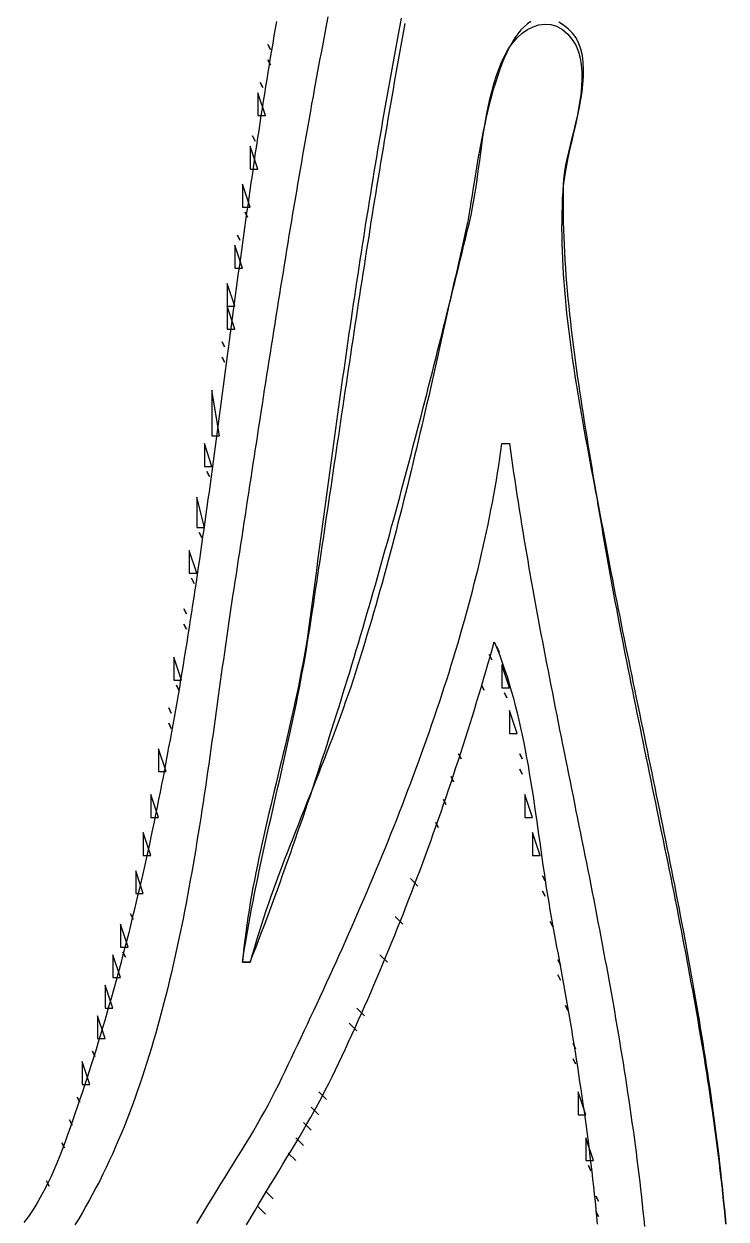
# Model space of a CAD drawing. Extents: x 0 to 2380, y 238 to 1416.
# Drawn here: x 1312.4 to 1404.5, y 532 to 688.7 of the extents above; entities that cross this region are included whole.
import ezdxf

# ---------------------------------------------------------------- set-up
doc = ezdxf.new("R2010")
doc.units = 0
doc.header["$MEASUREMENT"] = 0
for name, color, linetype in [('C18', 18, 'Continuous'), ('C250', 250, 'Continuous'), ('C251', 251, 'Continuous'), ('C252', 252, 'Continuous'), ('C253', 253, 'Continuous'), ('C37', 37, 'Continuous'), ('C39', 39, 'Continuous'), ('C67', 67, 'Continuous'), ('C77', 77, 'Continuous')]:
    doc.layers.add(name, color=color, linetype=linetype)

msp = doc.modelspace()

# ---------------------------------------------------------------- linework, layer by layer
at = {"layer": 'C18'}
for points in [[(1345.52, 689.01), (1345.36, 688.06), (1345.19, 687.11), (1345.03, 686.15), (1344.87, 685.2), (1344.71, 684.25), (1344.56, 683.3), (1344.4, 682.35), (1344.24, 681.4), (1344.09, 680.45), (1343.94, 679.5), (1343.79, 678.55), (1343.64, 677.6), (1343.49, 676.65), (1343.34, 675.67), (1343.19, 674.69), (1343.04, 673.72), (1342.89, 672.74), (1342.75, 671.75), (1342.6, 670.77), (1342.46, 669.79), (1342.32, 668.81), (1342.17, 667.83), (1342.03, 666.85), (1341.89, 665.86), (1341.75, 664.88), (1341.61, 663.9), (1341.47, 662.91), (1341.34, 661.93), (1341.2, 660.94), (1341.06, 659.96), (1340.93, 658.97), (1340.79, 657.99), (1340.66, 657), (1340.52, 656.02), (1340.39, 655.03), (1340.26, 654.04), (1340.12, 653.06), (1339.99, 652.07), (1339.86, 651.08), (1339.73, 650.09), (1339.6, 649.11), (1339.46, 648.12), (1339.33, 647.13), (1339.2, 646.14), (1339.07, 645.15), (1338.94, 644.16), (1338.81, 643.17), (1338.68, 642.19), (1338.55, 641.2), (1338.41, 640.21), (1338.28, 639.22), (1338.15, 638.23), (1338.02, 637.24), (1337.89, 636.25), (1337.75, 635.26), (1337.62, 634.27), (1337.49, 633.28), (1337.35, 632.29), (1337.22, 631.3), (1337.09, 630.31), (1336.95, 629.32), (1336.81, 628.34), (1336.68, 627.35), (1336.54, 626.36), (1336.4, 625.37), (1336.26, 624.38), (1336.13, 623.39), (1335.99, 622.4), (1335.84, 621.41), (1335.7, 620.42), (1335.56, 619.44), (1335.42, 618.45), (1335.27, 617.46), (1335.12, 616.47), (1334.98, 615.49), (1334.83, 614.5), (1334.68, 613.51), (1334.53, 612.52), (1334.38, 611.54), (1334.23, 610.55), (1334.07, 609.57), (1333.92, 608.58), (1333.76, 607.59), (1333.6, 606.61), (1333.44, 605.62), (1333.28, 604.64), (1333.12, 603.66), (1332.95, 602.67), (1332.79, 601.69), (1332.62, 600.71), (1332.45, 599.72), (1332.28, 598.74), (1332.1, 597.76), (1331.93, 596.78), (1331.75, 595.8), (1331.57, 594.82), (1331.39, 593.84), (1331.21, 592.86), (1331.03, 591.88), (1330.84, 590.9), (1330.65, 589.92), (1330.46, 588.95), (1330.27, 587.97), (1330.07, 586.99), (1329.88, 586.02), (1329.68, 585.04), (1329.48, 584.07), (1329.27, 583.09), (1329.06, 582.12), (1328.86, 581.15), (1328.64, 580.18), (1328.43, 579.2), (1328.21, 578.23), (1327.99, 577.26), (1327.77, 576.29), (1327.55, 575.33), (1327.32, 574.36), (1327.09, 573.39), (1326.86, 572.42), (1326.62, 571.46), (1326.39, 570.49), (1326.15, 569.53), (1325.9, 568.57), (1325.65, 567.6), (1325.4, 566.64), (1325.15, 565.68), (1324.9, 564.72), (1324.64, 563.76), (1324.37, 562.8), (1324.11, 561.85), (1323.84, 560.89), (1323.57, 559.93), (1323.29, 558.98), (1323.01, 558.02), (1322.73, 557.07), (1322.45, 556.12), (1322.16, 555.17), (1321.87, 554.22), (1321.57, 553.27), (1321.27, 552.32), (1320.97, 551.37), (1320.66, 550.43), (1320.35, 549.48), (1320.04, 548.54), (1319.72, 547.59), (1319.4, 546.65), (1319.09, 545.77), (1318.79, 544.87), (1318.47, 543.97), (1318.15, 543.05), (1317.81, 542.12), (1317.47, 541.19), (1317.11, 540.26), (1316.73, 539.33), (1316.34, 538.41), (1315.93, 537.49), (1315.5, 536.59), (1315.05, 535.7), (1314.57, 534.82), (1314.07, 533.96), (1313.55, 533.13), (1313, 532.32), (1312.42, 531.54)], [(1341.58, 531.23), (1342.1, 532.11), (1342.62, 533), (1343.15, 533.88), (1343.69, 534.77), (1344.22, 535.65), (1344.76, 536.53), (1345.29, 537.41), (1345.83, 538.29), (1346.37, 539.17), (1346.9, 540.05), (1347.43, 540.93), (1347.96, 541.81), (1348.48, 542.7), (1349, 543.58), (1349.51, 544.46), (1350.01, 545.34), (1350.5, 546.22), (1350.99, 547.11), (1351.46, 547.99), (1351.92, 548.88), (1352.37, 549.76), (1352.81, 550.65), (1353.25, 551.56), (1353.68, 552.48), (1354.12, 553.39), (1354.55, 554.31), (1354.98, 555.23), (1355.4, 556.15), (1355.82, 557.08), (1356.24, 558), (1356.65, 558.93), (1357.07, 559.85), (1357.48, 560.78), (1357.88, 561.71), (1358.28, 562.64), (1358.68, 563.58), (1359.08, 564.51), (1359.48, 565.45), (1359.87, 566.39), (1360.26, 567.33), (1360.64, 568.27), (1361.02, 569.21), (1361.4, 570.15), (1361.78, 571.09), (1362.15, 572.04), (1362.52, 572.99), (1362.89, 573.93), (1363.26, 574.88), (1363.62, 575.83), (1363.98, 576.78), (1364.34, 577.74), (1364.69, 578.69), (1365.04, 579.64), (1365.39, 580.6), (1365.74, 581.55), (1366.08, 582.51), (1366.42, 583.47), (1366.76, 584.43), (1367.09, 585.39), (1367.42, 586.35), (1367.75, 587.31), (1368.08, 588.27), (1368.4, 589.24), (1368.72, 590.2), (1369.04, 591.17), (1369.36, 592.13), (1369.67, 593.1), (1369.98, 594.06), (1370.29, 595.03), (1370.6, 596), (1370.9, 596.97), (1371.2, 597.94), (1371.5, 598.91), (1371.79, 599.88), (1372.09, 600.85), (1372.38, 601.82), (1372.67, 602.79), (1372.95, 603.76), (1373.23, 604.73), (1373.51, 605.71), (1373.79, 606.68), (1374.07, 607.65)], [(1374.07, 607.65), (1374.43, 606.76), (1374.78, 605.86), (1375.11, 604.96), (1375.43, 604.04), (1375.74, 603.11), (1376.03, 602.17), (1376.3, 601.23), (1376.57, 600.28), (1376.82, 599.32), (1377.06, 598.35), (1377.29, 597.38), (1377.51, 596.4), (1377.72, 595.42), (1377.93, 594.43), (1378.12, 593.44), (1378.31, 592.44), (1378.49, 591.44), (1378.66, 590.44), (1378.83, 589.44), (1378.99, 588.43), (1379.15, 587.42), (1379.3, 586.42), (1379.45, 585.41), (1379.6, 584.4), (1379.74, 583.39), (1379.88, 582.39), (1380.03, 581.38), (1380.17, 580.38), (1380.31, 579.38), (1380.45, 578.39), (1380.6, 577.4), (1380.74, 576.41), (1380.89, 575.42), (1381.04, 574.45), (1381.2, 573.47), (1381.36, 572.51), (1381.52, 571.55), (1381.69, 570.6), (1381.87, 569.65), (1382.06, 568.67), (1382.24, 567.69), (1382.43, 566.7), (1382.61, 565.72), (1382.79, 564.74), (1382.97, 563.76), (1383.15, 562.77), (1383.32, 561.79), (1383.5, 560.81), (1383.67, 559.83), (1383.84, 558.84), (1384, 557.86), (1384.17, 556.88), (1384.33, 555.9), (1384.49, 554.91), (1384.65, 553.93), (1384.81, 552.95), (1384.96, 551.97), (1385.11, 550.98), (1385.26, 550), (1385.41, 549.02), (1385.55, 548.04), (1385.69, 547.05), (1385.83, 546.07), (1385.97, 545.09), (1386.1, 544.11), (1386.23, 543.12), (1386.36, 542.14), (1386.49, 541.16), (1386.61, 540.18), (1386.73, 539.19), (1386.84, 538.21), (1386.96, 537.23), (1387.07, 536.25), (1387.18, 535.27), (1387.28, 534.28), (1387.38, 533.3), (1387.48, 532.32), (1387.57, 531.34)]]:
    msp.add_lwpolyline(points, dxfattribs=at)
at = {"layer": 'C250'}
for points in [[(1361.88, 689.44), (1361.69, 688.48), (1361.51, 687.53), (1361.33, 686.57), (1361.16, 685.61), (1360.98, 684.65), (1360.8, 683.7), (1360.63, 682.74), (1360.45, 681.78), (1360.28, 680.82), (1360.11, 679.86), (1359.94, 678.9), (1359.77, 677.94), (1359.6, 676.98), (1359.44, 676.02), (1359.27, 675.06), (1359.11, 674.1), (1358.94, 673.14), (1358.78, 672.18), (1358.62, 671.22), (1358.46, 670.25), (1358.3, 669.29), (1358.14, 668.33), (1357.99, 667.37), (1357.83, 666.41), (1357.67, 665.44), (1357.52, 664.48), (1357.37, 663.52), (1357.21, 662.56), (1357.06, 661.59), (1356.91, 660.63), (1356.76, 659.67), (1356.61, 658.7), (1356.46, 657.74), (1356.32, 656.78), (1356.17, 655.81), (1356.02, 654.85), (1355.88, 653.89), (1355.73, 652.92), (1355.59, 651.96), (1355.45, 651), (1355.31, 650.03), (1355.16, 649.07), (1355.02, 648.11), (1354.88, 647.14), (1354.74, 646.18), (1354.61, 645.22), (1354.47, 644.25), (1354.33, 643.29), (1354.19, 642.33), (1354.06, 641.36), (1353.92, 640.4), (1353.78, 639.44), (1353.65, 638.48), (1353.52, 637.51), (1353.38, 636.55), (1353.25, 635.59), (1353.12, 634.63), (1352.98, 633.66), (1352.85, 632.7), (1352.72, 631.74), (1352.59, 630.78), (1352.46, 629.82), (1352.33, 628.86), (1352.2, 627.9), (1352.07, 626.94), (1351.94, 625.98), (1351.81, 625.02), (1351.68, 624.06), (1351.55, 623.1), (1351.43, 622.14), (1351.3, 621.18), (1351.17, 620.22), (1351.04, 619.26), (1350.92, 618.3), (1350.79, 617.35), (1350.66, 616.39), (1350.54, 615.43), (1350.41, 614.47), (1350.29, 613.52), (1350.16, 612.56), (1350.03, 611.61), (1349.91, 610.65), (1349.77, 609.67), (1349.63, 608.69), (1349.48, 607.71), (1349.32, 606.73), (1349.15, 605.75), (1348.97, 604.77), (1348.78, 603.79), (1348.59, 602.81), (1348.4, 601.83), (1348.19, 600.86), (1347.98, 599.88), (1347.77, 598.9), (1347.55, 597.92), (1347.33, 596.94), (1347.1, 595.96), (1346.88, 594.99), (1346.64, 594.01), (1346.41, 593.03), (1346.18, 592.05), (1345.94, 591.07), (1345.71, 590.1), (1345.47, 589.12), (1345.24, 588.14), (1345, 587.16), (1344.77, 586.19), (1344.54, 585.21), (1344.31, 584.23), (1344.09, 583.26), (1343.86, 582.28), (1343.64, 581.3), (1343.43, 580.32), (1343.22, 579.35), (1343.02, 578.37), (1342.82, 577.39), (1342.63, 576.41), (1342.44, 575.44), (1342.26, 574.46), (1342.09, 573.48), (1341.93, 572.5), (1341.78, 571.52), (1341.63, 570.55), (1341.5, 569.57), (1341.38, 568.59), (1341.26, 567.61), (1341.16, 566.63), (1341.07, 565.65), (1342.07, 565.65), (1342.44, 566.61), (1342.8, 567.56), (1343.17, 568.51), (1343.53, 569.46), (1343.89, 570.42), (1344.24, 571.37), (1344.6, 572.32), (1344.95, 573.27), (1345.3, 574.22), (1345.64, 575.17), (1345.99, 576.13), (1346.33, 577.08), (1346.67, 578.03), (1347.01, 578.98), (1347.35, 579.93), (1347.68, 580.88), (1348.01, 581.83), (1348.34, 582.78), (1348.67, 583.73), (1349, 584.68), (1349.32, 585.63), (1349.64, 586.58), (1349.96, 587.53), (1350.28, 588.48), (1350.59, 589.43), (1350.91, 590.38), (1351.22, 591.33), (1351.53, 592.28), (1351.84, 593.23), (1352.15, 594.19), (1352.45, 595.14), (1352.75, 596.09), (1353.05, 597.04), (1353.35, 597.99), (1353.65, 598.94), (1353.95, 599.89), (1354.24, 600.84), (1354.54, 601.79), (1354.83, 602.75), (1355.12, 603.7), (1355.41, 604.65), (1355.69, 605.6), (1355.98, 606.55), (1356.26, 607.51), (1356.54, 608.46), (1356.82, 609.41), (1357.1, 610.37), (1357.38, 611.32), (1357.66, 612.28), (1357.94, 613.23), (1358.21, 614.19), (1358.48, 615.14), (1358.75, 616.1), (1359.02, 617.05), (1359.29, 618.01), (1359.56, 618.97), (1359.83, 619.92), (1360.1, 620.88), (1360.36, 621.84), (1360.62, 622.8), (1360.89, 623.76), (1361.15, 624.72), (1361.41, 625.68), (1361.67, 626.64), (1361.93, 627.6), (1362.19, 628.56), (1362.44, 629.52), (1362.7, 630.49), (1362.95, 631.45), (1363.21, 632.41), (1363.46, 633.38), (1363.71, 634.34), (1363.97, 635.31), (1364.22, 636.28), (1364.47, 637.24), (1364.72, 638.21), (1364.97, 639.18), (1365.22, 640.15), (1365.46, 641.12), (1365.71, 642.09), (1365.96, 643.06), (1366.2, 644.03), (1366.45, 645), (1366.69, 645.98), (1366.94, 646.95), (1367.18, 647.93), (1367.43, 648.9), (1367.67, 649.88), (1367.91, 650.86), (1368.16, 651.83), (1368.4, 652.81), (1368.64, 653.79), (1368.88, 654.77), (1369.12, 655.75), (1369.37, 656.74), (1369.61, 657.72), (1369.85, 658.7), (1370.09, 659.69), (1370.33, 660.68), (1370.57, 661.66), (1370.81, 662.65), (1371.03, 663.61), (1371.23, 664.59), (1371.41, 665.58), (1371.58, 666.58), (1371.73, 667.6), (1371.88, 668.63), (1372.02, 669.67), (1372.16, 670.71), (1372.3, 671.75), (1372.44, 672.79), (1372.59, 673.84), (1372.74, 674.88), (1372.91, 675.91), (1373.1, 676.94), (1373.3, 677.96), (1373.53, 678.97), (1373.78, 679.96), (1374.06, 680.93), (1374.36, 681.89), (1374.7, 682.83), (1375.08, 683.74), (1375.5, 684.63), (1375.95, 685.44), (1376.48, 686.18), (1377.08, 686.86), (1377.74, 687.45), (1378.44, 687.94), (1379.18, 688.31), (1379.93, 688.56), (1380.71, 688.66), (1381.48, 688.61), (1382.24, 688.38), (1382.99, 687.96), (1383.7, 687.34), (1384.37, 686.5)], [(1384.37, 686.5), (1384.79, 685.78), (1385.11, 685.01), (1385.33, 684.18), (1385.48, 683.3), (1385.55, 682.38), (1385.56, 681.42), (1385.5, 680.43), (1385.4, 679.42), (1385.26, 678.39), (1385.08, 677.34), (1384.87, 676.29), (1384.65, 675.24), (1384.41, 674.19), (1384.18, 673.15), (1383.94, 672.12), (1383.72, 671.12), (1383.52, 670.15), (1383.35, 669.21), (1383.22, 668.31), (1383.12, 667.46), (1383.09, 666.65), (1383.08, 665.66), (1383.08, 664.68), (1383.09, 663.68), (1383.11, 662.69), (1383.14, 661.69), (1383.17, 660.7), (1383.22, 659.7), (1383.27, 658.69), (1383.33, 657.69), (1383.4, 656.69), (1383.47, 655.68), (1383.55, 654.67), (1383.64, 653.66), (1383.73, 652.66), (1383.83, 651.65), (1383.94, 650.64), (1384.05, 649.62), (1384.16, 648.61), (1384.28, 647.6), (1384.41, 646.59), (1384.54, 645.58), (1384.67, 644.57), (1384.81, 643.56), (1384.95, 642.55), (1385.1, 641.54), (1385.24, 640.53), (1385.4, 639.52), (1385.55, 638.52), (1385.7, 637.51), (1385.86, 636.51), (1386.02, 635.51), (1386.18, 634.51), (1386.35, 633.51), (1386.51, 632.51), (1386.67, 631.52), (1386.84, 630.52), (1387, 629.53), (1387.17, 628.55), (1387.33, 627.56), (1387.5, 626.58), (1387.66, 625.6), (1387.83, 624.62), (1387.99, 623.65), (1388.15, 622.68), (1388.31, 621.71), (1388.48, 620.73), (1388.65, 619.76), (1388.82, 618.79), (1388.99, 617.82), (1389.17, 616.84), (1389.34, 615.87), (1389.52, 614.89), (1389.7, 613.92), (1389.88, 612.95), (1390.07, 611.97), (1390.25, 611), (1390.44, 610.02), (1390.63, 609.05), (1390.82, 608.07), (1391.01, 607.1), (1391.2, 606.12), (1391.39, 605.14), (1391.58, 604.17), (1391.78, 603.19), (1391.98, 602.21), (1392.17, 601.24), (1392.37, 600.26), (1392.57, 599.28), (1392.77, 598.3), (1392.97, 597.33), (1393.17, 596.35), (1393.37, 595.37), (1393.57, 594.39), (1393.77, 593.41), (1393.97, 592.43), (1394.18, 591.46), (1394.38, 590.48), (1394.58, 589.5), (1394.78, 588.52), (1394.98, 587.54), (1395.19, 586.56), (1395.39, 585.58), (1395.59, 584.6), (1395.79, 583.62), (1395.99, 582.64), (1396.2, 581.65), (1396.4, 580.67), (1396.6, 579.69), (1396.8, 578.71), (1396.99, 577.73), (1397.19, 576.75), (1397.39, 575.76), (1397.59, 574.78), (1397.78, 573.8), (1397.98, 572.82), (1398.17, 571.83), (1398.36, 570.85), (1398.55, 569.87), (1398.74, 568.88), (1398.93, 567.9), (1399.12, 566.92), (1399.3, 565.93), (1399.49, 564.95), (1399.67, 563.96), (1399.85, 562.98), (1400.03, 561.99), (1400.21, 561.01), (1400.38, 560.02), (1400.56, 559.04), (1400.73, 558.05), (1400.9, 557.07), (1401.07, 556.08), (1401.23, 555.1), (1401.39, 554.11), (1401.56, 553.12), (1401.71, 552.14), (1401.87, 551.15), (1402.02, 550.17), (1402.18, 549.18), (1402.32, 548.19), (1402.47, 547.2), (1402.61, 546.22), (1402.75, 545.23), (1402.89, 544.24), (1403.02, 543.25), (1403.16, 542.27), (1403.28, 541.28), (1403.41, 540.29), (1403.53, 539.3), (1403.65, 538.31), (1403.77, 537.32), (1403.88, 536.33), (1403.99, 535.35), (1404.09, 534.36), (1404.19, 533.37), (1404.29, 532.38), (1404.38, 531.39)], [(1341.4, 663.99), (1341.73, 663.32), (1341.4, 663.99)], [(1339.07, 651.65), (1339.07, 648.65), (1340.07, 648.65), (1339.07, 651.65)], [(1336.4, 629.99), (1336.73, 629.32), (1336.4, 629.99)], [(1335.4, 621.99), (1335.73, 621.32), (1335.4, 621.99)], [(1375.07, 604.65), (1375.07, 601.65), (1376.07, 601.65), (1375.07, 604.65)], [(1331.4, 596.99), (1331.73, 596.32), (1331.4, 596.99)], [(1377.4, 592.99), (1377.73, 592.32), (1377.4, 592.99)], [(1379.07, 582.65), (1379.07, 579.65), (1380.07, 579.65), (1379.07, 582.65)], [(1363.07, 576.65), (1364.07, 575.65), (1363.07, 576.65)], [(1380.4, 576.99), (1380.73, 576.32), (1380.4, 576.99)], [(1355.07, 557.65), (1356.07, 556.65), (1355.07, 557.65)], [(1384.4, 554.99), (1384.73, 554.32), (1384.4, 554.99)], [(1385.07, 548.65), (1385.07, 545.65), (1386.07, 545.65), (1385.07, 548.65)], [(1386.07, 542.65), (1386.07, 539.65), (1387.07, 539.65), (1386.07, 542.65)], [(1317.4, 541.99), (1317.73, 541.32), (1317.4, 541.99)], [(1315.4, 536.99), (1315.73, 536.32), (1315.4, 536.99)], [(1344.07, 535.65), (1345.07, 534.65), (1344.07, 535.65)]]:
    msp.add_lwpolyline(points, dxfattribs=at)
at = {"layer": 'C251'}
for points in [[(1343.07, 679.65), (1343.07, 676.65), (1344.07, 676.65), (1343.07, 679.65)], [(1342.07, 672.65), (1342.07, 669.65), (1343.07, 669.65), (1342.07, 672.65)], [(1340.07, 659.65), (1340.07, 656.65), (1341.07, 656.65), (1340.07, 659.65)], [(1338.4, 644.99), (1338.73, 644.32), (1338.4, 644.99)], [(1337.07, 640.65), (1337.07, 634.65), (1338.07, 634.65), (1337.07, 640.65)], [(1335.07, 626.65), (1335.07, 622.65), (1336.07, 622.65), (1335.07, 626.65)], [(1334.4, 615.99), (1334.73, 615.32), (1334.4, 615.99)], [(1333.4, 609.99), (1333.73, 609.32), (1333.4, 609.99)], [(1373.4, 605.99), (1373.73, 605.32), (1373.4, 605.99)], [(1376.07, 598.65), (1376.07, 595.65), (1377.07, 595.65), (1376.07, 598.65)], [(1329.07, 587.65), (1329.07, 584.65), (1330.07, 584.65), (1329.07, 587.65)], [(1378.07, 587.65), (1378.07, 584.65), (1379.07, 584.65), (1378.07, 587.65)], [(1328.07, 582.65), (1328.07, 579.65), (1329.07, 579.65), (1328.07, 582.65)], [(1327.07, 577.65), (1327.07, 574.65), (1328.07, 574.65), (1327.07, 577.65)], [(1326.4, 571.99), (1326.73, 571.32), (1326.4, 571.99)], [(1361.07, 571.65), (1362.07, 570.65), (1361.07, 571.65)], [(1381.4, 570.99), (1381.73, 570.32), (1381.4, 570.99)], [(1359.07, 566.65), (1360.07, 565.65), (1359.07, 566.65)], [(1382.4, 565.99), (1382.73, 565.32), (1382.4, 565.99)], [(1356.07, 559.65), (1357.07, 558.65), (1356.07, 559.65)], [(1383.4, 559.99), (1383.73, 559.32), (1383.4, 559.99)], [(1321.4, 553.99), (1321.73, 553.32), (1321.4, 553.99)], [(1319.4, 547.99), (1319.73, 547.32), (1319.4, 547.99)], [(1350.07, 546.65), (1351.07, 545.65), (1350.07, 546.65)], [(1318.4, 544.99), (1318.73, 544.32), (1318.4, 544.99)], [(1349.07, 544.65), (1350.07, 543.65), (1349.07, 544.65)], [(1348.07, 542.65), (1349.07, 541.65), (1348.07, 542.65)], [(1343.07, 533.65), (1344.07, 532.65), (1343.07, 533.65)], [(1387.4, 532.99), (1387.73, 532.32), (1387.4, 532.99)]]:
    msp.add_lwpolyline(points, dxfattribs=at)
at = {"layer": 'C252'}
for points in [[(1344.4, 685.98), (1344.73, 685.32), (1344.4, 685.98)], [(1342.4, 673.98), (1342.73, 673.32), (1342.4, 673.98)], [(1341.07, 667.65), (1341.07, 664.65), (1342.07, 664.65), (1341.07, 667.65)], [(1332.07, 605.65), (1332.07, 602.65), (1333.07, 602.65), (1332.07, 605.65)], [(1372.4, 601.99), (1372.73, 601.32), (1372.4, 601.99)], [(1331.4, 598.99), (1331.73, 598.32), (1331.4, 598.99)], [(1330.07, 593.65), (1330.07, 590.65), (1331.07, 590.65), (1330.07, 593.65)], [(1369.4, 592.99), (1369.73, 592.32), (1369.4, 592.99)], [(1377.4, 590.99), (1377.73, 590.32), (1377.4, 590.99)], [(1368.4, 589.99), (1368.73, 589.32), (1368.4, 589.99)], [(1322.07, 558.65), (1322.07, 555.65), (1323.07, 555.65), (1322.07, 558.65)], [(1320.07, 552.65), (1320.07, 549.65), (1321.07, 549.65), (1320.07, 552.65)], [(1384.4, 552.99), (1384.73, 552.32), (1384.4, 552.99)], [(1351.07, 548.65), (1352.07, 547.65), (1351.07, 548.65)], [(1347.07, 540.65), (1348.07, 539.65), (1347.07, 540.65)], [(1386.4, 538.99), (1386.73, 538.32), (1386.4, 538.99)]]:
    msp.add_lwpolyline(points, dxfattribs=at)
at = {"layer": 'C253'}
for points in [[(1343.4, 680.98), (1343.73, 680.32), (1343.4, 680.98)], [(1340.4, 660.99), (1340.73, 660.32), (1340.4, 660.99)], [(1339.07, 654.65), (1339.07, 651.65), (1340.07, 651.65), (1339.07, 654.65)], [(1338.4, 646.99), (1338.73, 646.32), (1338.4, 646.99)], [(1336.07, 633.65), (1336.07, 630.65), (1337.07, 630.65), (1336.07, 633.65)], [(1334.07, 619.65), (1334.07, 616.65), (1335.07, 616.65), (1334.07, 619.65)], [(1333.4, 611.99), (1333.73, 611.32), (1333.4, 611.99)], [(1374.4, 606.99), (1374.73, 606.32), (1374.4, 606.99)], [(1375.4, 600.99), (1375.73, 600.32), (1375.4, 600.99)], [(1367.4, 586.99), (1367.73, 586.32), (1367.4, 586.99)], [(1366.4, 583.99), (1366.73, 583.32), (1366.4, 583.99)], [(1380.4, 574.99), (1380.73, 574.32), (1380.4, 574.99)], [(1325.07, 570.65), (1325.07, 567.65), (1326.07, 567.65), (1325.07, 570.65)], [(1324.07, 566.65), (1324.07, 563.65), (1325.07, 563.65), (1324.07, 566.65)], [(1323.07, 562.65), (1323.07, 559.65), (1324.07, 559.65), (1323.07, 562.65)], [(1382.4, 563.99), (1382.73, 563.32), (1382.4, 563.99)]]:
    msp.add_lwpolyline(points, dxfattribs=at)
at = {"layer": 'C37'}
msp.add_lwpolyline([(1387.4, 534.99), (1387.73, 534.32), (1387.4, 534.99)], dxfattribs=at)
at = {"layer": 'C39'}
for points in [[(1352.26, 689.62), (1352.08, 688.67), (1351.9, 687.72), (1351.72, 686.77), (1351.54, 685.82), (1351.36, 684.86), (1351.18, 683.91), (1351, 682.96), (1350.83, 682), (1350.65, 681.05), (1350.48, 680.09), (1350.31, 679.14), (1350.13, 678.18), (1349.96, 677.23), (1349.79, 676.27), (1349.62, 675.31), (1349.45, 674.36), (1349.28, 673.4), (1349.12, 672.44), (1348.95, 671.48), (1348.79, 670.53), (1348.62, 669.57), (1348.46, 668.61), (1348.29, 667.65), (1348.13, 666.69), (1347.97, 665.73), (1347.8, 664.77), (1347.64, 663.81), (1347.48, 662.85), (1347.32, 661.89), (1347.16, 660.92), (1347.01, 659.96), (1346.85, 659), (1346.69, 658.04), (1346.53, 657.08), (1346.38, 656.11), (1346.22, 655.15), (1346.07, 654.19), (1345.91, 653.23), (1345.76, 652.26), (1345.6, 651.3), (1345.45, 650.34), (1345.29, 649.37), (1345.14, 648.41), (1344.99, 647.44), (1344.84, 646.48), (1344.69, 645.51), (1344.53, 644.55), (1344.38, 643.59), (1344.23, 642.62), (1344.08, 641.66), (1343.93, 640.69), (1343.78, 639.72), (1343.63, 638.76), (1343.48, 637.79), (1343.33, 636.83), (1343.18, 635.86), (1343.03, 634.9), (1342.89, 633.93), (1342.74, 632.97), (1342.59, 632), (1342.44, 631.03), (1342.29, 630.07), (1342.14, 629.1), (1342, 628.14), (1341.85, 627.17), (1341.7, 626.21), (1341.55, 625.24), (1341.4, 624.27), (1341.26, 623.31), (1341.11, 622.34), (1340.96, 621.38), (1340.81, 620.41), (1340.66, 619.44), (1340.51, 618.48), (1340.37, 617.51), (1340.22, 616.55), (1340.07, 615.58), (1339.92, 614.62), (1339.77, 613.65), (1339.63, 612.75), (1339.5, 611.84), (1339.36, 610.93), (1339.22, 610.01), (1339.09, 609.08), (1338.96, 608.15), (1338.82, 607.21), (1338.69, 606.27), (1338.56, 605.32), (1338.42, 604.37), (1338.29, 603.41), (1338.16, 602.45), (1338.02, 601.49), (1337.89, 600.52), (1337.76, 599.54), (1337.62, 598.56), (1337.49, 597.58), (1337.35, 596.6), (1337.21, 595.61), (1337.07, 594.62), (1336.93, 593.62), (1336.79, 592.62), (1336.65, 591.62), (1336.5, 590.62), (1336.36, 589.62), (1336.21, 588.61), (1336.06, 587.6), (1335.9, 586.59), (1335.75, 585.58), (1335.59, 584.57), (1335.43, 583.55), (1335.27, 582.54), (1335.1, 581.52), (1334.94, 580.5), (1334.76, 579.49), (1334.59, 578.47), (1334.41, 577.45), (1334.23, 576.44), (1334.05, 575.42), (1333.86, 574.4), (1333.67, 573.39), (1333.47, 572.37), (1333.27, 571.36), (1333.07, 570.34), (1332.86, 569.33), (1332.65, 568.32), (1332.43, 567.31), (1332.21, 566.31), (1331.98, 565.3), (1331.75, 564.3), (1331.51, 563.3), (1331.27, 562.3), (1331.02, 561.31), (1330.77, 560.32), (1330.51, 559.33), (1330.25, 558.34), (1329.98, 557.36), (1329.71, 556.38), (1329.42, 555.41), (1329.14, 554.44), (1328.84, 553.47), (1328.54, 552.51), (1328.24, 551.56), (1327.92, 550.61), (1327.6, 549.66), (1327.28, 548.72), (1326.94, 547.78), (1326.6, 546.85), (1326.26, 545.92), (1325.9, 545), (1325.54, 544.09), (1325.17, 543.18), (1324.79, 542.28), (1324.4, 541.39), (1324.01, 540.5), (1323.61, 539.62), (1323.2, 538.75), (1322.78, 537.88), (1322.35, 537.02), (1321.91, 536.17), (1321.47, 535.33), (1321.02, 534.49), (1320.55, 533.66), (1320.08, 532.84), (1319.6, 532.03), (1319.11, 531.23)], [(1378.88, 688.97), (1378.42, 688.67), (1377.99, 688.3), (1377.57, 687.88), (1377.17, 687.39), (1376.78, 686.84), (1376.41, 686.25), (1376.05, 685.61), (1375.71, 684.92), (1375.38, 684.19), (1375.07, 683.43), (1374.77, 682.63), (1374.48, 681.8), (1374.21, 680.95), (1373.94, 680.08), (1373.69, 679.19), (1373.46, 678.28), (1373.23, 677.37), (1373.01, 676.45), (1372.81, 675.52), (1372.61, 674.6), (1372.43, 673.68), (1372.25, 672.76), (1372.09, 671.87), (1371.93, 670.98), (1371.79, 670.12), (1371.65, 669.28), (1371.52, 668.47), (1371.39, 667.68), (1371.28, 666.94), (1371.17, 666.23), (1371.06, 665.56), (1370.97, 664.94), (1370.88, 664.37), (1370.79, 663.85), (1370.71, 663.39), (1370.64, 662.99), (1370.57, 662.65), (1370.34, 661.66), (1370.12, 660.66), (1369.9, 659.67), (1369.67, 658.68), (1369.45, 657.68), (1369.23, 656.69), (1369.01, 655.7), (1368.79, 654.71), (1368.57, 653.72), (1368.35, 652.73), (1368.13, 651.74), (1367.91, 650.75), (1367.69, 649.76), (1367.47, 648.77), (1367.25, 647.78), (1367.03, 646.8), (1366.81, 645.81), (1366.59, 644.82), (1366.36, 643.84), (1366.14, 642.85), (1365.92, 641.86), (1365.7, 640.88), (1365.47, 639.89), (1365.24, 638.91), (1365.02, 637.93), (1364.79, 636.94), (1364.56, 635.96), (1364.33, 634.97), (1364.1, 633.99), (1363.87, 633.01), (1363.63, 632.03), (1363.4, 631.05), (1363.16, 630.06), (1362.92, 629.08), (1362.68, 628.1), (1362.44, 627.12), (1362.19, 626.14), (1361.95, 625.16), (1361.7, 624.18), (1361.45, 623.2), (1361.2, 622.22), (1360.94, 621.24), (1360.68, 620.26), (1360.42, 619.28), (1360.16, 618.31), (1359.9, 617.33), (1359.63, 616.35), (1359.36, 615.37), (1359.09, 614.39), (1358.81, 613.42), (1358.53, 612.44), (1358.25, 611.46), (1357.96, 610.48), (1357.67, 609.51), (1357.38, 608.53), (1357.09, 607.56), (1356.79, 606.58), (1356.49, 605.6), (1356.18, 604.63), (1355.87, 603.65), (1355.56, 602.69), (1355.25, 601.74), (1354.92, 600.78), (1354.59, 599.83), (1354.25, 598.87), (1353.91, 597.92), (1353.56, 596.97), (1353.21, 596.03), (1352.85, 595.08), (1352.49, 594.13), (1352.13, 593.19), (1351.76, 592.24), (1351.39, 591.3), (1351.02, 590.36), (1350.64, 589.41), (1350.27, 588.47), (1349.89, 587.53), (1349.52, 586.59), (1349.14, 585.64), (1348.77, 584.7), (1348.39, 583.76), (1348.02, 582.82), (1347.65, 581.87), (1347.28, 580.93), (1346.91, 579.98), (1346.55, 579.04), (1346.19, 578.09), (1345.84, 577.14), (1345.49, 576.2), (1345.14, 575.25), (1344.8, 574.29), (1344.47, 573.34), (1344.14, 572.39), (1343.82, 571.43), (1343.51, 570.47), (1343.2, 569.51), (1342.91, 568.55), (1342.62, 567.59), (1342.34, 566.62), (1342.07, 565.65), (1341.07, 565.65), (1341.22, 566.66), (1341.38, 567.66), (1341.54, 568.66), (1341.71, 569.66), (1341.89, 570.66), (1342.07, 571.66), (1342.26, 572.66), (1342.45, 573.66), (1342.65, 574.66), (1342.85, 575.66), (1343.06, 576.66), (1343.27, 577.66), (1343.48, 578.66), (1343.7, 579.65), (1343.92, 580.65), (1344.14, 581.65), (1344.36, 582.65), (1344.58, 583.64), (1344.81, 584.64), (1345.04, 585.64), (1345.26, 586.64), (1345.49, 587.63), (1345.72, 588.63), (1345.95, 589.63), (1346.17, 590.63), (1346.4, 591.62), (1346.62, 592.62), (1346.85, 593.62), (1347.07, 594.62), (1347.29, 595.62), (1347.5, 596.62), (1347.72, 597.62), (1347.93, 598.62), (1348.13, 599.62), (1348.33, 600.62), (1348.53, 601.62), (1348.73, 602.62), (1348.91, 603.63), (1349.1, 604.63), (1349.28, 605.63), (1349.45, 606.64), (1349.61, 607.65), (1349.77, 608.65), (1349.92, 609.61), (1350.07, 610.57), (1350.21, 611.53), (1350.36, 612.49), (1350.51, 613.46), (1350.65, 614.42), (1350.8, 615.38), (1350.94, 616.34), (1351.09, 617.31), (1351.24, 618.27), (1351.38, 619.23), (1351.52, 620.2), (1351.67, 621.16), (1351.81, 622.12), (1351.96, 623.09), (1352.1, 624.05), (1352.24, 625.02), (1352.39, 625.98), (1352.53, 626.95), (1352.67, 627.91), (1352.82, 628.88), (1352.96, 629.84), (1353.1, 630.81), (1353.25, 631.78), (1353.39, 632.74), (1353.53, 633.71), (1353.68, 634.68), (1353.82, 635.64), (1353.97, 636.61), (1354.11, 637.57), (1354.25, 638.54), (1354.4, 639.51), (1354.54, 640.48), (1354.69, 641.44), (1354.83, 642.41), (1354.98, 643.38), (1355.12, 644.34), (1355.27, 645.31), (1355.41, 646.28), (1355.56, 647.25), (1355.7, 648.21), (1355.85, 649.18), (1356, 650.15), (1356.15, 651.11), (1356.29, 652.08), (1356.44, 653.05), (1356.59, 654.02), (1356.74, 654.98), (1356.89, 655.95), (1357.04, 656.92), (1357.19, 657.88), (1357.34, 658.85), (1357.49, 659.82), (1357.65, 660.78), (1357.8, 661.75), (1357.95, 662.72), (1358.11, 663.68), (1358.26, 664.65), (1358.42, 665.61), (1358.57, 666.58), (1358.73, 667.55), (1358.89, 668.51), (1359.05, 669.48), (1359.21, 670.44), (1359.37, 671.41), (1359.53, 672.37), (1359.69, 673.34), (1359.85, 674.3), (1360.01, 675.26), (1360.18, 676.23), (1360.34, 677.19), (1360.51, 678.15), (1360.68, 679.12), (1360.84, 680.08), (1361.01, 681.04), (1361.18, 682), (1361.35, 682.96), (1361.53, 683.93), (1361.7, 684.89), (1361.87, 685.85), (1362.05, 686.81), (1362.22, 687.77), (1362.4, 688.73)], [(1383.24, 668.65), (1383.33, 669.36), (1383.46, 670.14), (1383.63, 670.97), (1383.83, 671.85), (1384.05, 672.77), (1384.29, 673.72), (1384.53, 674.7), (1384.77, 675.71), (1385, 676.72), (1385.22, 677.75), (1385.41, 678.77), (1385.57, 679.79), (1385.69, 680.79), (1385.76, 681.77), (1385.78, 682.72), (1385.74, 683.64), (1385.63, 684.52), (1385.43, 685.35), (1385.16, 686.12), (1384.79, 686.83), (1384.32, 687.48), (1383.75, 688.04), (1383.13, 688.51), (1382.53, 688.88)], [(1404.45, 531.34), (1404.36, 532.33), (1404.27, 533.32), (1404.17, 534.31), (1404.07, 535.3), (1403.97, 536.29), (1403.86, 537.28), (1403.75, 538.27), (1403.64, 539.26), (1403.53, 540.25), (1403.41, 541.24), (1403.28, 542.23), (1403.16, 543.22), (1403.03, 544.21), (1402.9, 545.2), (1402.76, 546.19), (1402.63, 547.18), (1402.49, 548.17), (1402.35, 549.16), (1402.2, 550.15), (1402.05, 551.14), (1401.9, 552.13), (1401.75, 553.11), (1401.6, 554.1), (1401.44, 555.09), (1401.28, 556.08), (1401.12, 557.06), (1400.96, 558.05), (1400.79, 559.04), (1400.63, 560.03), (1400.46, 561.01), (1400.28, 562), (1400.11, 562.99), (1399.94, 563.97), (1399.76, 564.96), (1399.58, 565.94), (1399.4, 566.93), (1399.22, 567.92), (1399.04, 568.9), (1398.85, 569.88), (1398.67, 570.87), (1398.48, 571.85), (1398.29, 572.84), (1398.1, 573.82), (1397.91, 574.81), (1397.72, 575.79), (1397.53, 576.77), (1397.33, 577.75), (1397.14, 578.74), (1396.94, 579.72), (1396.75, 580.7), (1396.55, 581.68), (1396.35, 582.66), (1396.15, 583.64), (1395.95, 584.63), (1395.75, 585.61), (1395.55, 586.59), (1395.35, 587.57), (1395.15, 588.55), (1394.95, 589.52), (1394.75, 590.5), (1394.54, 591.48), (1394.34, 592.46), (1394.14, 593.44), (1393.94, 594.41), (1393.74, 595.39), (1393.53, 596.37), (1393.33, 597.34), (1393.13, 598.32), (1392.93, 599.3), (1392.73, 600.27), (1392.53, 601.25), (1392.33, 602.22), (1392.13, 603.19), (1391.93, 604.17), (1391.73, 605.14), (1391.53, 606.11), (1391.33, 607.09), (1391.14, 608.06), (1390.94, 609.03), (1390.75, 610), (1390.55, 610.97), (1390.36, 611.94), (1390.17, 612.91), (1389.98, 613.88), (1389.79, 614.85), (1389.6, 615.82), (1389.41, 616.78), (1389.23, 617.75), (1389.04, 618.72), (1388.86, 619.69), (1388.68, 620.65), (1388.5, 621.58), (1388.32, 622.53), (1388.14, 623.47), (1387.96, 624.43), (1387.77, 625.39), (1387.59, 626.36), (1387.4, 627.34), (1387.21, 628.32), (1387.02, 629.31), (1386.83, 630.3), (1386.64, 631.3), (1386.45, 632.3), (1386.27, 633.3), (1386.08, 634.31), (1385.9, 635.33), (1385.71, 636.34), (1385.53, 637.36), (1385.36, 638.39), (1385.18, 639.41), (1385.01, 640.44), (1384.85, 641.47), (1384.69, 642.5), (1384.53, 643.53), (1384.38, 644.56), (1384.23, 645.59), (1384.09, 646.62), (1383.96, 647.65), (1383.83, 648.69), (1383.71, 649.72), (1383.6, 650.74), (1383.49, 651.77), (1383.39, 652.8), (1383.3, 653.82), (1383.22, 654.84), (1383.15, 655.85), (1383.09, 656.87), (1383.04, 657.88), (1383, 658.88), (1382.97, 659.89), (1382.95, 660.88), (1382.94, 661.87), (1382.95, 662.86), (1382.96, 663.84), (1382.99, 664.82), (1383.03, 665.79), (1383.09, 666.75), (1383.16, 667.7), (1383.24, 668.65)], [(1335.08, 531.39), (1335.59, 532.26), (1336.11, 533.14), (1336.64, 534.01), (1337.17, 534.87), (1337.7, 535.74), (1338.24, 536.61), (1338.78, 537.47), (1339.32, 538.34), (1339.86, 539.2), (1340.39, 540.07), (1340.92, 540.93), (1341.45, 541.8), (1341.97, 542.66), (1342.49, 543.53), (1343, 544.4), (1343.49, 545.27), (1343.98, 546.14), (1344.46, 547.02), (1344.92, 547.89), (1345.37, 548.77), (1345.81, 549.65), (1346.23, 550.52), (1346.65, 551.39), (1347.07, 552.26), (1347.49, 553.13), (1347.9, 554.01), (1348.32, 554.89), (1348.74, 555.78), (1349.16, 556.66), (1349.58, 557.55), (1350, 558.45), (1350.42, 559.34), (1350.84, 560.24), (1351.26, 561.14), (1351.67, 562.05), (1352.09, 562.95), (1352.5, 563.86), (1352.92, 564.77), (1353.33, 565.68), (1353.75, 566.6), (1354.16, 567.52), (1354.57, 568.44), (1354.98, 569.36), (1355.38, 570.29), (1355.79, 571.21), (1356.19, 572.14), (1356.6, 573.07), (1357, 574.01), (1357.4, 574.94), (1357.8, 575.88), (1358.19, 576.82), (1358.59, 577.76), (1358.98, 578.7), (1359.37, 579.64), (1359.75, 580.59), (1360.14, 581.54), (1360.52, 582.48), (1360.9, 583.43), (1361.28, 584.39), (1361.65, 585.34), (1362.02, 586.29), (1362.39, 587.25), (1362.76, 588.21), (1363.12, 589.16), (1363.48, 590.12), (1363.83, 591.08), (1364.19, 592.04), (1364.54, 593.01), (1364.88, 593.97), (1365.23, 594.93), (1365.56, 595.9), (1365.9, 596.86), (1366.23, 597.83), (1366.56, 598.8), (1366.88, 599.76), (1367.2, 600.73), (1367.52, 601.7), (1367.83, 602.67), (1368.14, 603.64), (1368.44, 604.61), (1368.74, 605.58), (1369.03, 606.55), (1369.32, 607.52), (1369.6, 608.49), (1369.88, 609.46), (1370.16, 610.44), (1370.43, 611.41), (1370.69, 612.38), (1370.95, 613.35), (1371.21, 614.32), (1371.45, 615.29), (1371.7, 616.26), (1371.94, 617.23), (1372.17, 618.21), (1372.4, 619.18), (1372.62, 620.15), (1372.83, 621.11), (1373.04, 622.08), (1373.25, 623.05), (1373.44, 624.02), (1373.63, 624.99), (1373.82, 625.95), (1374, 626.92), (1374.17, 627.88), (1374.34, 628.85), (1374.5, 629.81), (1374.65, 630.77), (1374.8, 631.73), (1374.93, 632.69), (1375.07, 633.65)], [(1375.07, 633.65), (1376.07, 633.65), (1376.2, 632.69), (1376.33, 631.74), (1376.47, 630.78), (1376.6, 629.82), (1376.75, 628.86), (1376.89, 627.91), (1377.03, 626.95), (1377.18, 625.99), (1377.33, 625.03), (1377.49, 624.07), (1377.64, 623.11), (1377.8, 622.15), (1377.96, 621.19), (1378.12, 620.23), (1378.28, 619.27), (1378.45, 618.31), (1378.61, 617.34), (1378.78, 616.38), (1378.95, 615.42), (1379.13, 614.46), (1379.3, 613.49), (1379.48, 612.53), (1379.65, 611.57), (1379.83, 610.61), (1380.01, 609.64), (1380.19, 608.68), (1380.37, 607.71), (1380.56, 606.75), (1380.74, 605.78), (1380.93, 604.82), (1381.12, 603.85), (1381.3, 602.89), (1381.49, 601.92), (1381.68, 600.96), (1381.87, 599.99), (1382.06, 599.03), (1382.26, 598.06), (1382.45, 597.09), (1382.64, 596.13), (1382.83, 595.16), (1383.03, 594.19), (1383.22, 593.22), (1383.42, 592.26), (1383.61, 591.29), (1383.81, 590.32), (1384, 589.35), (1384.2, 588.38), (1384.39, 587.42), (1384.59, 586.45), (1384.78, 585.48), (1384.98, 584.51), (1385.17, 583.54), (1385.37, 582.57), (1385.56, 581.6), (1385.76, 580.63), (1385.95, 579.66), (1386.14, 578.69), (1386.34, 577.72), (1386.53, 576.75), (1386.72, 575.78), (1386.91, 574.81), (1387.1, 573.84), (1387.29, 572.87), (1387.47, 571.9), (1387.66, 570.93), (1387.85, 569.95), (1388.03, 568.98), (1388.22, 568.01), (1388.4, 567.04), (1388.58, 566.07), (1388.76, 565.1), (1388.94, 564.12), (1389.11, 563.15), (1389.29, 562.18), (1389.46, 561.21), (1389.64, 560.23), (1389.81, 559.26), (1389.97, 558.29), (1390.14, 557.32), (1390.31, 556.34), (1390.47, 555.37), (1390.63, 554.4), (1390.79, 553.42), (1390.95, 552.45), (1391.1, 551.48), (1391.25, 550.5), (1391.41, 549.53), (1391.55, 548.56), (1391.7, 547.58), (1391.84, 546.61), (1391.98, 545.64), (1392.12, 544.66), (1392.26, 543.69), (1392.39, 542.71), (1392.52, 541.74), (1392.65, 540.77), (1392.77, 539.79), (1392.89, 538.82), (1393.01, 537.84), (1393.13, 536.87), (1393.24, 535.89), (1393.35, 534.92), (1393.45, 533.95), (1393.56, 532.97), (1393.66, 532), (1393.75, 531.02)]]:
    msp.add_lwpolyline(points, dxfattribs=at)
at = {"layer": 'C67'}
msp.add_lwpolyline([(1344.4, 683.98), (1344.73, 683.32), (1344.4, 683.98)], dxfattribs=at)
at = {"layer": 'C77'}
for points in [[(1332.4, 601.99), (1332.73, 601.32), (1332.4, 601.99)], [(1325.4, 566.99), (1325.73, 566.32), (1325.4, 566.99)]]:
    msp.add_lwpolyline(points, dxfattribs=at)

doc.saveas('drawing.dxf')
